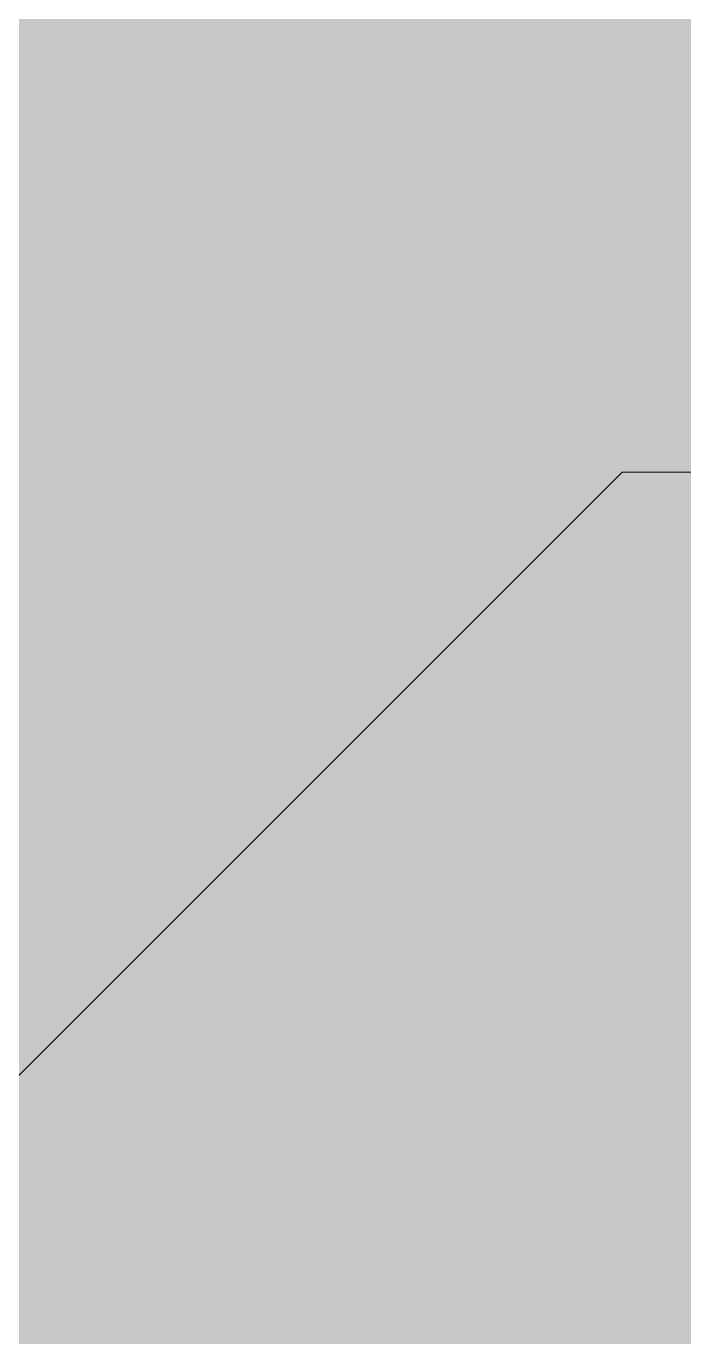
# Model space of a CAD drawing. Header units: inches. Extents: x 1750 to 8392, y -297 to 660.
# Drawn here: x 2218.123 to 2218.483, y 148.124 to 148.842 of the extents above; entities that cross this region are included whole.
import ezdxf

# ---------------------------------------------------------------- set-up
doc = ezdxf.new("R2010")
doc.units = ezdxf.units.IN
doc.header["$MEASUREMENT"] = 0
doc.layers.add('A-FLOR-HRAL', color=11, linetype='Continuous', lineweight=9)

# ---------------------------------------------------------------- blocks, each defined once
blk = doc.blocks.new('Railing - Baluster_01-V33-BUILDING ELEVATION - EAST')
at = {"layer": 'A-FLOR-HRAL'}
blk.add_hatch(color=256, dxfattribs=at).paths.add_polyline_path([(2217.97548, 136.25), (2219.03929, 136.25), (2219.03929, 138.20192), (2218.44874, 138.20192), (2217.97548, 138.67518), (2218.49171, 139.14844), (2219.03929, 139.14844), (2219.03929, 141.35426), (2218.44874, 141.35426), (2217.97548, 141.82752), (2218.49171, 142.30078), (2219.03929, 142.30078), (2219.03929, 144.5027), (2218.44874, 144.5027), (2217.97548, 144.97596), (2218.44874, 145.44922), (2219.03929, 145.44922), (2219.03929, 147.65114), (2218.44874, 147.65114), (2217.97548, 148.1244), (2218.44874, 148.59766), (2219.03929, 148.59766), (2219.03929, 150.79957), (2218.44874, 150.79957), (2217.97548, 151.27283), (2218.44874, 151.74609), (2219.03929, 151.74609), (2219.03929, 153.95192), (2218.44874, 153.95192), (2217.97548, 154.42518), (2218.44874, 154.89844), (2219.03929, 154.89844), (2219.02452, 157.10035), (2218.44874, 157.10035), (2217.97548, 157.57361), (2218.44874, 158.04687), (2219.03929, 158.04687), (2219.02452, 160.24879), (2218.44874, 160.24879), (2217.97548, 160.72205), (2218.44874, 161.19531), (2219.03929, 161.19531), (2219.02452, 163.40114), (2218.44874, 163.40114), (2217.97548, 163.8744), (2218.44874, 164.34766), (2219.03929, 164.34766), (2219.02452, 166.54957), (2218.44874, 166.54957), (2217.97548, 167.02283), (2218.44874, 167.49609), (2219.03929, 167.49609), (2219.02452, 169.54957), (2218.44874, 169.54957), (2217.97548, 170.02283), (2218.44874, 170.49609), (2219.03929, 170.49609), (2219.02452, 177.15484), (2217.85819, 177.15484), (2217.85819, 136.25)], flags=0)
blk = doc.blocks.new('Railing - Railing-2567109-BUILDING ELEVATION - EAST')
at = {"layer": 'A-FLOR-HRAL'}
h = blk.add_hatch(color=256, dxfattribs=at)
h.paths.add_polyline_path([(2327.77374, 148.1244), (2328.247, 148.1244), (2327.77374, 148.59766)], flags=0)
h.paths.add_polyline_path([(2224.20758, 148.1244), (2248.30809, 148.1244), (2248.30809, 148.59766), (2218.44874, 148.59766), (2217.97548, 148.1244), (2220.14699, 148.1244)], flags=0)
h.paths.add_polyline_path([(2326.59263, 148.1244), (2326.59263, 148.59766), (2296.73328, 148.59766), (2296.73328, 148.1244), (2324.89191, 148.1244)], flags=0)
h.paths.add_polyline_path([(2249.48919, 148.1244), (2295.55218, 148.1244), (2295.55218, 148.59766), (2249.48919, 148.59766)], flags=0)
h = blk.add_hatch(color=256, dxfattribs=at)
h.paths.add_polyline_path([(2260.68624, 147.65114), (2295.55218, 147.65114), (2295.55218, 148.1244), (2249.48919, 148.1244), (2249.48919, 147.65114), (2260.67837, 147.65114)], flags=0)
h.paths.add_polyline_path([(2220.14699, 147.65114), (2248.30809, 147.65114), (2248.30809, 148.1244), (2217.97548, 148.1244), (2218.44874, 147.65114)], flags=0)
h.paths.add_polyline_path([(2327.77374, 147.65114), (2328.247, 148.1244), (2327.77374, 148.1244)], flags=0)
h.paths.add_polyline_path([(2326.59263, 147.65114), (2326.59263, 148.1244), (2296.73328, 148.1244), (2296.73328, 147.65114), (2324.89191, 147.65114)], flags=0)
for p, q in [((2217.97548, 148.1244), (2218.44874, 148.59766)), ((2218.44874, 148.59766), (2248.30809, 148.59766))]:
    blk.add_line(p, q, dxfattribs=at)
blk.add_blockref('Railing - Baluster_01-V33-BUILDING ELEVATION - EAST', (0, 0))

msp = doc.modelspace()

# ---------------------------------------------------------------- block references
at = {"layer": 'A-FLOR-HRAL'}
msp.add_blockref('Railing - Railing-2567109-BUILDING ELEVATION - EAST', (0, 0), dxfattribs=at)

doc.saveas('drawing.dxf')
